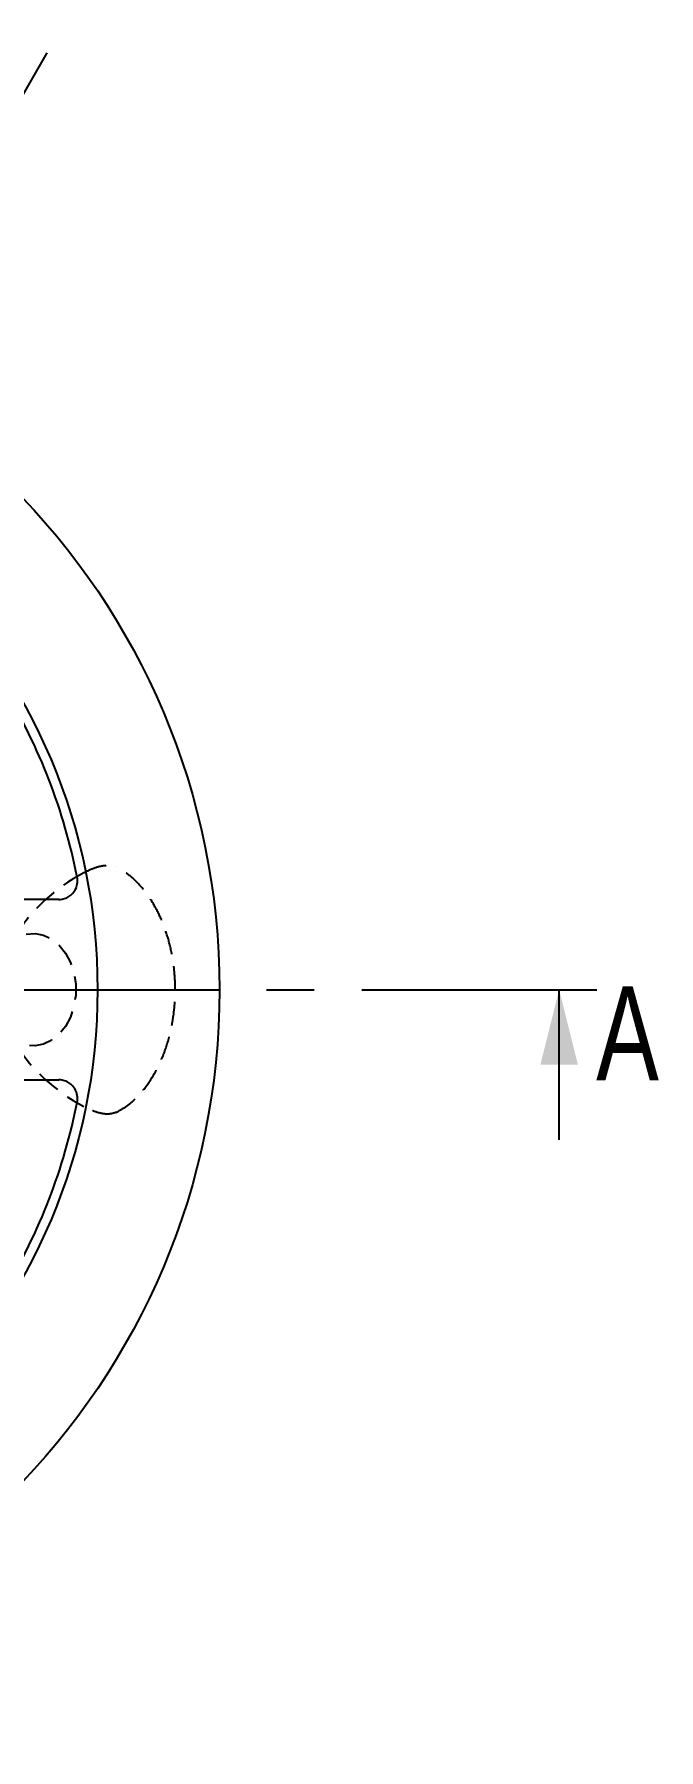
# Model space of a CAD drawing. Header units: millimetres. Extents: x 8 to 412, y 8 to 289.
# Drawn here: x 124.5 to 157.8, y 92 to 183.4 of the extents above; entities that cross this region are included whole.
import ezdxf

# ---------------------------------------------------------------- set-up
doc = ezdxf.new("R2010")
doc.units = ezdxf.units.MM
doc.linetypes.add('CENTERX2', pattern=[20.32, 12.7, -2.54, 2.54, -2.54])
doc.linetypes.add('HIDDEN', pattern=[1.905, 1.27, -0.635])
for name, color, linetype in [('CENTERLINE', 4, 'CENTERX2'), ('DIMENSIONS', 2, 'Continuous'), ('HIDDEN', 3, 'HIDDEN')]:
    doc.layers.add(name, color=color, linetype=linetype)
doc.layers.add('OUTLINE', color=7, linetype='Continuous', lineweight=25)
doc.styles.add('SLDTEXTSTYLE0', font='TXT', dxfattribs={"width": 0.75})
doc.dimstyles.new('SLDDIMSTYLE1', dxfattribs={"dimtxt": 3.5, "dimasz": 2, "dimexe": 0, "dimexo": 0.0625, "dimgap": 0.875, "dimtad": 1, "dimrnd": 1e-09, "dimzin": 12, "dimdsep": 46, "dimtxsty": 'SLDTEXTSTYLE0', "dimsah": 1, "dimcen": 0, "dimadec": 0, "dimazin": 3, "dimtfac": 1, "dimtofl": 0, "dimtmove": 0, "dimatfit": 3, "dimfxl": 0, "dimfrac": 2, "dimtolj": 1, "dimtzin": 12, "dimarcsym": 0})

# ---------------------------------------------------------------- blocks, each defined once
blk = doc.blocks.new('_D_1')
at = {"layer": 'DIMENSIONS'}
for q in [(125.213, 182.382), (96.392, 132.463)]:
    blk.add_line((107.392, 151.516), q, dxfattribs=at)
blk.add_solid([(107.392, 151.516), (108.825, 152.998), (107.959, 153.498)], dxfattribs=at)
at = {"layer": 'DIMENSIONS', "char_height": 3.5, "attachment_point": 1, "rotation": 60, "style": 'SLDTEXTSTYLE0'}
for s, insert in [('22', (117.93, 178.784)), ('R', (116.514, 176.331))]:
    blk.add_mtext(s, dxfattribs=dict(at, insert=insert))
blk = doc.blocks.new('SW_CENTERMARKSYMBOL_0')
at = {"layer": 'CENTERLINE', "color": 0}
for p, q in [((0, 5), (0, 44.954)), ((0, 0), (0, 2.5)), ((-5, 0), (-40.5, 0)), ((0, 0), (-2.5, 0)), ((0, 0), (0, -2.5)), ((0, 0), (2.5, 0)), ((5, 0), (40.5, 0)), ((0, -5), (0, -40.5))]:
    blk.add_line(p, q, dxfattribs=at)

msp = doc.modelspace()

# ---------------------------------------------------------------- linework, layer by layer
at = {"layer": 'CENTERLINE'}
msp.add_line((40.38135, 132.46347), (154.50836, 132.46347), dxfattribs=at)
at = {"layer": 'CENTERLINE', "linetype": 'Continuous'}
msp.add_line((152.50836, 124.46347), (152.50836, 132.46347), dxfattribs=at)
at = {"layer": 'CENTERLINE'}
msp.add_solid([(152.50836, 132.46347), (151.50836, 128.46347), (153.50836, 128.46347)], dxfattribs=at)
at = {"layer": 'HIDDEN', "flags": 128}
msp.add_lwpolyline([(122.14468, 132.46347), (122.19172, 133.06737), (122.33092, 133.64654), (122.55659, 134.17728), (122.85947, 134.63785), (123.22718, 135.00941), (123.64465, 135.27673), (124.09481, 135.42888), (124.55921, 135.45962), (125.01884, 135.36771), (125.45489, 135.15689), (125.84951, 134.8358), (126.18654, 134.41759), (126.45217, 133.91938), (126.63555, 133.36156), (126.72915, 132.76698), (126.72915, 132.15997), (126.63555, 131.56539), (126.45217, 131.00757), (126.18654, 130.50936), (125.84951, 130.09115), (125.45489, 129.77006), (125.01884, 129.55924), (124.55921, 129.46733), (124.09481, 129.49807), (123.64465, 129.65022), (123.22718, 129.91754), (122.85947, 130.2891), (122.55659, 130.74967), (122.33092, 131.28041), (122.19172, 131.85958), (122.14468, 132.46347)], dxfattribs=at)
at = {"layer": 'HIDDEN'}
for start_param, end_param in [(2.25574646, 2.75966032), (3.52352498, 4.02743885)]:
    msp.add_ellipse((134.76104, 132.46347), major_axis=(12.01087, 0), ratio=0.67014833, start_param=start_param, end_param=end_param, dxfattribs=at)
for points, knots in [([(127.16255, 138.69708), (127.20999, 138.72241), (127.43156, 138.84075), (127.84574, 139.01339), (128.34954, 139.113), (128.68086, 139.08384), (128.8249, 139.02544), (128.86668, 139.0085)], [0, 0, 0, 0, 0.07583524, 0.35420702, 0.63341734, 0.89366266, 1, 1, 1, 1]), ([(128.86668, 125.91845), (129.06209, 126.02413), (129.45283, 126.23547), (130.05535, 126.76591), (130.64804, 127.49166), (131.17801, 128.40972), (131.58924, 129.44298), (131.87106, 130.5192), (132.02356, 131.6332), (132.05501, 132.73494), (131.96547, 133.81685), (131.76897, 134.85083), (131.46838, 135.81751), (131.07713, 136.70464), (130.60549, 137.48433), (130.06588, 138.1463), (129.47967, 138.67492), (129.07103, 138.89729), (128.86668, 139.0085)], [0, 0, 0, 0, 0.0607369, 0.12145475, 0.1927094, 0.26392889, 0.3289485, 0.39395142, 0.45464566, 0.51533626, 0.57418961, 0.63304816, 0.69205013, 0.7510646, 0.81201962, 0.87299362, 0.93648541, 1, 1, 1, 1]), ([(128.86668, 125.91845), (128.751, 125.88093), (128.51923, 125.80576), (128.03667, 125.8635), (127.56746, 126.02087), (127.28258, 126.16792), (127.16255, 126.22987)], [0, 0, 0, 0, 0.27411629, 0.5492156, 0.81007181, 1, 1, 1, 1])]:
    msp.add_open_spline(points, degree=3, knots=knots, dxfattribs=at)
at = {"layer": 'OUTLINE'}
for p, q in [((125.82632, 137.26347), (121.39232, 137.26347)), ((121.39232, 127.66347), (125.82632, 127.66347))]:
    msp.add_line(p, q, dxfattribs=at)
for radius in [38, 31.5]:
    msp.add_circle((96.39232, 132.46347), radius, dxfattribs=at)
for centre, radius, start, end in [((96.39232, 132.46347), 31, 11.147378, 31.072951), ((125.82632, 138.26347), 1, 270, 280.1924041), ((125.82632, 126.66347), 1, 79.8075959, 90), ((96.39232, 132.46347), 31, 328.927049, 348.852622)]:
    msp.add_arc(centre, radius, start, end, dxfattribs=at)
for points, knots in [([(126.00327, 137.27926), (126.09011, 137.30217), (126.26337, 137.34787), (126.50265, 137.50912), (126.71684, 137.76137), (126.83492, 138.09686), (126.83017, 138.34053), (126.80774, 138.45531), (126.80745, 138.45681)], [0, 0, 0, 0, 0.13953679, 0.27840336, 0.47415329, 0.74308313, 0.99664394, 1, 1, 1, 1]), ([(126.80745, 126.47014), (126.80774, 126.47164), (126.83017, 126.58642), (126.83492, 126.83009), (126.71684, 127.16558), (126.50265, 127.41783), (126.26337, 127.57908), (126.09011, 127.62478), (126.00327, 127.64769)], [0, 0, 0, 0, 0.003356059, 0.256916875, 0.525846713, 0.721596645, 0.860463209, 1, 1, 1, 1])]:
    msp.add_open_spline(points, degree=3, knots=knots, dxfattribs=at)

# ---------------------------------------------------------------- block references
at = {"layer": 'CENTERLINE'}
msp.add_blockref('SW_CENTERMARKSYMBOL_0', (96.39232, 132.46347), dxfattribs=at)

# ---------------------------------------------------------------- texts
at = {"layer": 'CENTERLINE', "insert": (154.48119, 132.63492), "char_height": 5, "attachment_point": 1, "style": 'SLDTEXTSTYLE0'}
msp.add_mtext('A', dxfattribs=at)

# ---------------------------------------------------------------- dimensions: what is measured, and where the dimension line sits
at = {"layer": 'DIMENSIONS'}
dim = msp.add_radius_dim(center=(96.39232, 132.46347), mpoint=(107.39232, 151.51603), dimstyle='SLDDIMSTYLE1', dxfattribs=at)
dim.commit()
dim.dimension.update_dxf_attribs({"geometry": '_D_1', "text_midpoint": (122.45563, 177.60645), "dimtype": 164})

doc.saveas('drawing.dxf')
